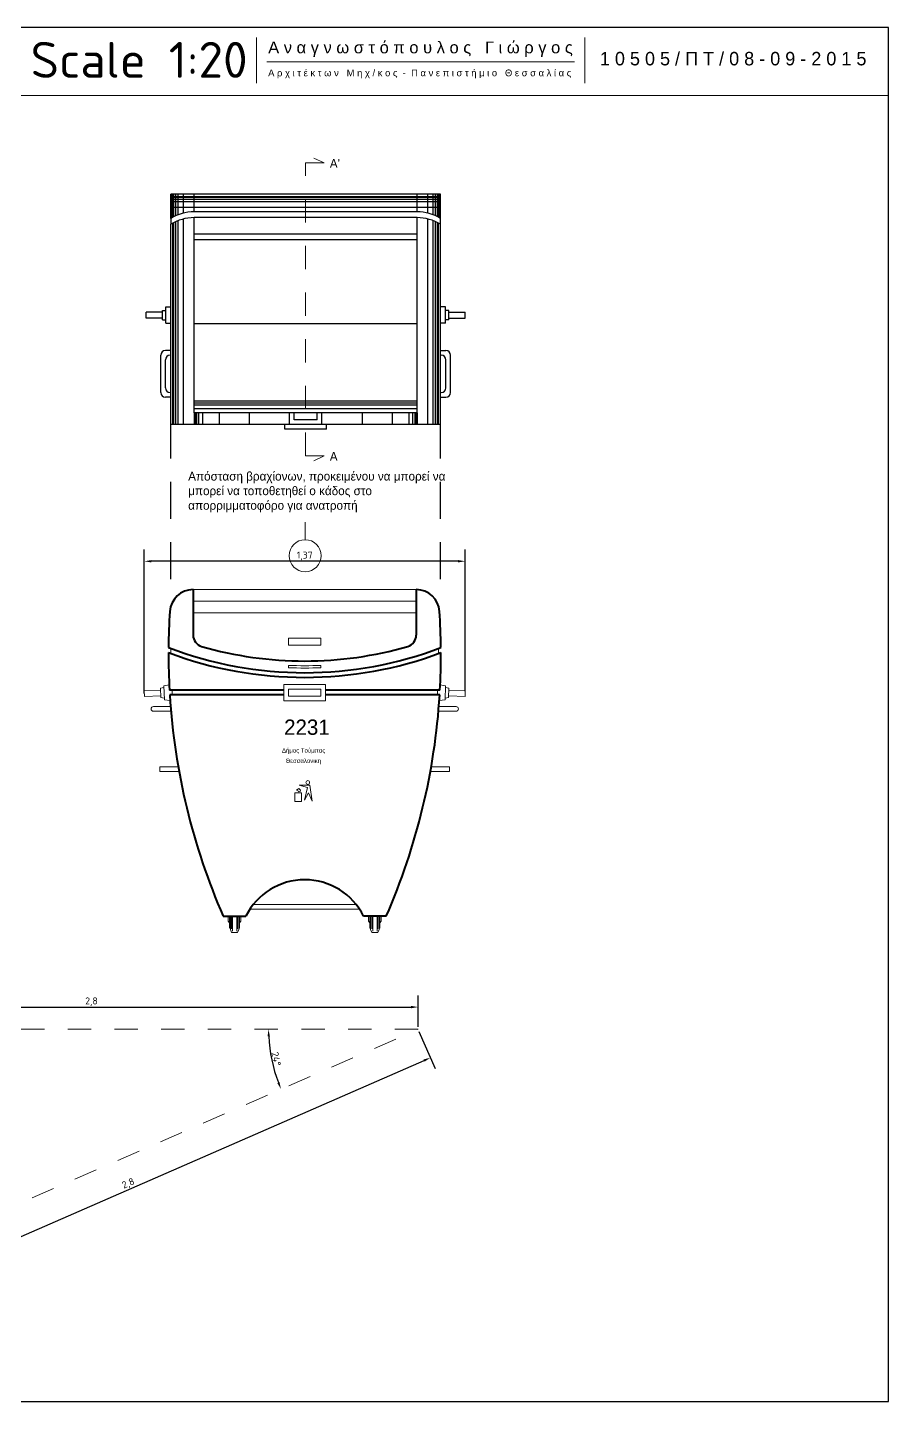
# Model space of a CAD drawing. Header units: millimetres. Extents: x 1077.9 to 1156.3, y 218.3 to 239.8.
# Drawn here: x 1152.65 to 1156.34, y 218.52 to 224.41 of the extents above; entities that cross this region are included whole.
import ezdxf

# ---------------------------------------------------------------- set-up
doc = ezdxf.new("R2010")
doc.units = ezdxf.units.MM
doc.header["$PDMODE"] = 34
doc.linetypes.add('HIDDEN2', pattern=[4.7625, 3.175, -1.5875])
doc.styles.get("Standard").update_dxf_attribs({"font": 'isocpeur.ttf'})
doc.dimstyles.new('ISO-25', dxfattribs={"dimtxt": 0.03, "dimasz": 0.03, "dimexe": 0.05, "dimexo": 0.01, "dimgap": 0.005, "dimtad": 1, "dimtxsty": 'Standard', "dimcen": 0.1, "dimadec": 0, "dimazin": 0, "dimtfac": 1, "dimtmove": 0, "dimatfit": 3, "dimfxl": 1, "dimarcsym": 0})

# ---------------------------------------------------------------- blocks, each defined once
blk = doc.blocks.new('*D98')
at = {"color": 0, "lineweight": -2, "transparency": 16777216}
for p, q in [((1153.149, 221.5513), (1153.149, 222.1681)), ((1154.4936, 222.1181), (1153.179, 222.1181)), ((1154.5236, 221.5613), (1154.5236, 222.1681))]:
    blk.add_line(p, q, dxfattribs=at)
at = {"color": 0, "transparency": 16777216}
for points in [[(1153.179, 222.1231), (1153.179, 222.1131), (1153.149, 222.1181)], [(1154.4936, 222.1231), (1154.4936, 222.1131), (1154.5236, 222.1181)]]:
    blk.add_solid(points, dxfattribs=at)
at = {"layer": 'Defpoints', "color": 0, "transparency": 16777216}
for p in [(1153.149, 222.1181), (1153.149, 221.5413), (1154.5236, 221.5513)]:
    blk.add_point(p, dxfattribs=at)
at = {"color": 0, "lineweight": 5, "transparency": 16777216, "insert": (1153.8363, 222.1411), "char_height": 0.03, "attachment_point": 5}
blk.add_mtext('1,37', dxfattribs=at)
blk = doc.blocks.new('*D101')
at = {"color": 0, "lineweight": -2, "transparency": 16777216}
for p, q in [((1151.5239, 220.1225), (1151.5239, 220.2575)), ((1154.3218, 220.1225), (1154.3218, 220.2575)), ((1151.5539, 220.2075), (1154.2918, 220.2075))]:
    blk.add_line(p, q, dxfattribs=at)
at = {"color": 0, "transparency": 16777216}
for points in [[(1151.5539, 220.2125), (1151.5539, 220.2025), (1151.5239, 220.2075)], [(1154.2918, 220.2125), (1154.2918, 220.2025), (1154.3218, 220.2075)]]:
    blk.add_solid(points, dxfattribs=at)
at = {"layer": 'Defpoints', "color": 0, "transparency": 16777216}
for p in [(1154.3218, 220.2075), (1151.5239, 220.1125), (1154.3218, 220.1125)]:
    blk.add_point(p, dxfattribs=at)
at = {"color": 0, "lineweight": 5, "transparency": 16777216, "insert": (1152.9228, 220.2305), "char_height": 0.03, "attachment_point": 5}
blk.add_mtext('2,8', dxfattribs=at)
blk = doc.blocks.new('*D102')
at = {"color": 0, "lineweight": -2, "transparency": 16777216}
for p, q in [((1154.3258, 220.1033), (1154.3951, 219.9447)), ((1151.833, 218.8794), (1154.3476, 219.9785)), ((1151.7563, 218.9801), (1151.8256, 218.8215))]:
    blk.add_line(p, q, dxfattribs=at)
at = {"color": 0, "transparency": 16777216}
for points in [[(1154.3456, 219.9831), (1154.3496, 219.974), (1154.3751, 219.9906)], [(1151.831, 218.8839), (1151.835, 218.8748), (1151.8056, 218.8673)]]:
    blk.add_solid(points, dxfattribs=at)
at = {"layer": 'Defpoints', "color": 0, "transparency": 16777216}
for p in [(1154.3218, 220.1125), (1154.3751, 219.9906), (1151.7523, 218.9892)]:
    blk.add_point(p, dxfattribs=at)
at = {"color": 0, "lineweight": 5, "transparency": 16777216, "insert": (1153.0811, 219.45), "char_height": 0.03, "attachment_point": 5, "rotation": 23.6115}
blk.add_mtext('2,8', dxfattribs=at)
blk = doc.blocks.new('*D185')
at = {"color": 0, "lineweight": -2, "transparency": 16777216}
blk.add_arc((1154.3218, 220.1125), 0.6405, 182.68398, 200.92753, dxfattribs=at)
at = {"color": 0, "transparency": 16777216}
for points in [[(1153.677, 220.0823), (1153.687, 220.0826), (1153.6813, 220.1125)], [(1153.7282, 219.8856), (1153.7189, 219.8818), (1153.7349, 219.8559)]]:
    blk.add_solid(points, dxfattribs=at)
at = {"layer": 'Defpoints', "color": 0, "transparency": 16777216}
for p in [(1151.5239, 220.1125), (1154.3218, 220.1125), (1154.3218, 220.1125), (1153.6873, 220.0248), (1151.7523, 218.9892)]:
    blk.add_point(p, dxfattribs=at)
at = {"color": 0, "lineweight": 5, "transparency": 16777216, "insert": (1153.7144, 219.9855), "char_height": 0.03, "attachment_point": 5, "rotation": 281.80575}
blk.add_mtext('24°', dxfattribs=at)

msp = doc.modelspace()

# ---------------------------------------------------------------- linework, layer by layer
at = {"color": 1, "lineweight": 5}
for p, q in [((1153.6295, 224.1667), (1153.6295, 224.363)), ((1155.0363, 224.1667), (1155.0363, 224.363)), ((1154.9922, 224.2586), (1153.6736, 224.2586)), ((1145.9972, 224.1142), (1156.3372, 224.1142)), ((1153.8384, 222.2106), (1153.8384, 222.2856)), ((1153.3584, 221.9965), (1154.3142, 221.9965)), ((1153.3584, 221.9465), (1154.3142, 221.9465)), ((1154.3142, 221.8965), (1153.3584, 221.8965)), ((1153.7672, 221.7586), (1153.7672, 221.7886)), ((1153.7672, 221.7886), (1153.9054, 221.7886)), ((1153.9054, 221.7886), (1153.9054, 221.7586)), ((1153.2627, 221.7441), (1153.2627, 221.7228)), ((1153.9054, 221.7586), (1153.7672, 221.7586)), ((1153.8391, 221.7586), (1153.8391, 221.7586)), ((1154.4098, 221.7441), (1154.4098, 221.7228)), ((1153.7672, 221.6619), (1153.7672, 221.6719)), ((1153.9054, 221.6619), (1153.9054, 221.6719)), ((1153.2557, 221.5887), (1153.2329, 221.5839)), ((1153.2329, 221.5839), (1153.235, 221.5245)), ((1154.4169, 221.5887), (1154.4397, 221.5839)), ((1154.4397, 221.5839), (1154.4376, 221.5245)), ((1153.2185, 221.5664), (1153.1486, 221.564)), ((1153.1486, 221.564), (1153.1495, 221.5385)), ((1153.2194, 221.541), (1153.1495, 221.5385)), ((1153.2332, 221.5769), (1153.2183, 221.5737)), ((1153.2183, 221.5737), (1153.2197, 221.5337)), ((1153.2348, 221.5316), (1153.2197, 221.5337)), ((1153.2596, 221.5211), (1153.235, 221.5245)), ((1153.268, 221.5453), (1153.268, 221.5652)), ((1154.4046, 221.5453), (1154.4046, 221.5652)), ((1154.4129, 221.5211), (1154.4376, 221.5245)), ((1154.4378, 221.5316), (1154.4529, 221.5337)), ((1154.4394, 221.5769), (1154.4543, 221.5737)), ((1154.4543, 221.5737), (1154.4529, 221.5337)), ((1154.4532, 221.541), (1154.5231, 221.5385)), ((1154.4541, 221.5664), (1154.524, 221.564)), ((1154.524, 221.564), (1154.5231, 221.5385)), ((1153.1881, 221.4952), (1153.2616, 221.4952)), ((1153.1881, 221.4753), (1153.2632, 221.4753)), ((1154.4845, 221.4753), (1154.4094, 221.4753)), ((1154.4845, 221.4952), (1154.411, 221.4952)), ((1154.0569, 220.6465), (1153.6157, 220.6465)), ((1153.5082, 220.5965), (1153.5082, 220.5759)), ((1153.5146, 220.5965), (1153.5146, 220.5478)), ((1153.5178, 220.5965), (1153.5178, 220.5397)), ((1153.5233, 220.5965), (1153.5233, 220.5427)), ((1153.5265, 220.5965), (1153.5265, 220.5326)), ((1153.545, 220.5965), (1153.545, 220.5326)), ((1153.5482, 220.5965), (1153.5482, 220.5427)), ((1153.5538, 220.5965), (1153.5538, 220.5397)), ((1153.5569, 220.5965), (1153.5569, 220.5478)), ((1153.5633, 220.5965), (1153.5633, 220.5759)), ((1153.6013, 220.6265), (1154.0713, 220.6265)), ((1154.1093, 220.5965), (1154.1093, 220.5759)), ((1154.1157, 220.5965), (1154.1157, 220.5478)), ((1154.1188, 220.5965), (1154.1188, 220.5397)), ((1154.1244, 220.5965), (1154.1244, 220.5427)), ((1154.1276, 220.5965), (1154.1276, 220.5326)), ((1154.146, 220.5965), (1154.146, 220.5326)), ((1154.1493, 220.5965), (1154.1493, 220.5427)), ((1154.1548, 220.5965), (1154.1548, 220.5397)), ((1154.158, 220.5965), (1154.158, 220.5478)), ((1154.1644, 220.5965), (1154.1644, 220.5759)), ((1153.5082, 220.5759), (1153.5146, 220.5684)), ((1153.5146, 220.5478), (1153.5178, 220.5441)), ((1153.5178, 220.5397), (1153.5226, 220.5265)), ((1153.5226, 220.5265), (1153.5489, 220.5265)), ((1153.5538, 220.5397), (1153.5489, 220.5265)), ((1153.5569, 220.5478), (1153.5538, 220.5441)), ((1153.5633, 220.5759), (1153.5569, 220.5684)), ((1154.1093, 220.5759), (1154.1157, 220.5684)), ((1154.1157, 220.5478), (1154.1188, 220.5441)), ((1154.1188, 220.5397), (1154.1237, 220.5265)), ((1154.1237, 220.5265), (1154.15, 220.5265)), ((1154.1548, 220.5397), (1154.15, 220.5265)), ((1154.158, 220.5478), (1154.1548, 220.5441)), ((1154.1644, 220.5759), (1154.158, 220.5684))]:
    msp.add_line(p, q, dxfattribs=at)
at = {"color": 1, "linetype": 'HIDDEN2', "lineweight": 5, "ltscale": 0.02}
for p, q in [((1153.8403, 222.5695), (1153.8403, 223.8251)), ((1153.9199, 223.8251), (1153.8403, 223.8251)), ((1153.9199, 223.8251), (1153.875, 223.8454)), ((1153.9199, 222.5695), (1153.8403, 222.5695)), ((1153.9199, 222.5695), (1153.875, 222.5491)), ((1154.3218, 220.1125), (1151.5239, 220.1125)), ((1151.7523, 218.9892), (1154.3218, 220.1125))]:
    msp.add_line(p, q, dxfattribs=at)
for p, q in [((1153.2626, 223.5876), (1153.2626, 223.6908)), ((1154.418, 223.6908), (1153.2626, 223.6908)), ((1153.2626, 223.682), (1154.418, 223.682)), ((1153.2626, 223.6782), (1154.418, 223.6782)), ((1153.2626, 223.6693), (1154.418, 223.6693)), ((1153.2626, 223.6593), (1154.418, 223.6593)), ((1153.2685, 223.5909), (1153.2685, 223.6908)), ((1153.2713, 223.5925), (1153.2713, 223.6908)), ((1153.2751, 223.5944), (1153.2751, 223.6908)), ((1153.2841, 223.5986), (1153.2841, 223.6908)), ((1153.294, 223.6027), (1153.294, 223.6908)), ((1153.3174, 223.61), (1153.3174, 223.6908)), ((1153.3624, 223.616), (1153.3624, 223.6908)), ((1154.3182, 223.616), (1154.3182, 223.6908)), ((1154.3632, 223.61), (1154.3632, 223.6908)), ((1154.3866, 223.6027), (1154.3866, 223.6908)), ((1154.3965, 223.5986), (1154.3965, 223.6908)), ((1154.4055, 223.5944), (1154.4055, 223.6908)), ((1154.4093, 223.5925), (1154.4093, 223.6908)), ((1154.4121, 223.5909), (1154.4121, 223.6908)), ((1154.418, 222.7038), (1154.418, 223.6908)), ((1153.2626, 223.636), (1154.418, 223.636)), ((1153.2626, 223.5876), (1153.2626, 223.5626)), ((1153.3624, 223.5203), (1153.3624, 223.591)), ((1154.3182, 223.5203), (1154.3182, 223.591)), ((1153.2626, 222.7038), (1153.2626, 223.5626)), ((1153.2713, 222.7038), (1153.2713, 223.5675)), ((1153.2751, 222.7038), (1153.2751, 223.5694)), ((1153.2841, 222.7038), (1153.2841, 223.5736)), ((1153.294, 222.7038), (1153.294, 223.5777)), ((1153.3174, 222.7038), (1153.3174, 223.585)), ((1154.3632, 222.7038), (1154.3632, 223.585)), ((1154.3866, 222.7038), (1154.3866, 223.5777)), ((1154.3965, 222.7038), (1154.3965, 223.5736)), ((1154.4055, 222.7038), (1154.4055, 223.5694)), ((1154.4093, 222.7038), (1154.4093, 223.5675)), ((1153.2196, 222.8409), (1153.2196, 223.0009)), ((1153.2626, 223.0209), (1153.2396, 223.0209)), ((1153.2626, 223.0009), (1153.2596, 223.0009)), ((1154.418, 223.0209), (1154.441, 223.0209)), ((1154.418, 223.0009), (1154.421, 223.0009)), ((1154.461, 222.8409), (1154.461, 223.0009)), ((1153.2396, 222.8609), (1153.2396, 222.9809)), ((1154.441, 222.8609), (1154.441, 222.9809)), ((1153.2626, 222.8209), (1153.2396, 222.8209)), ((1153.2626, 222.8409), (1153.2596, 222.8409)), ((1154.418, 222.8409), (1154.421, 222.8409)), ((1154.418, 222.8209), (1154.441, 222.8209)), ((1154.3182, 222.8038), (1153.3624, 222.8038)), ((1154.3182, 222.7955), (1153.3624, 222.7955)), ((1154.3182, 222.7866), (1153.3624, 222.7866)), ((1154.3182, 222.7714), (1153.3624, 222.7714)), ((1154.418, 222.7038), (1153.2626, 222.7038)), ((1153.3624, 222.7538), (1153.3624, 222.7038)), ((1153.367, 222.7538), (1153.367, 222.7038)), ((1153.3727, 222.7538), (1153.3727, 222.7038)), ((1153.3819, 222.7538), (1153.3819, 222.7038)), ((1153.3986, 222.7538), (1153.3986, 222.7038)), ((1153.4694, 222.7538), (1153.4694, 222.7038)), ((1153.5982, 222.7538), (1153.5982, 222.7038)), ((1153.7513, 222.6838), (1153.7513, 222.7038)), ((1153.7712, 222.7038), (1153.7712, 222.7538)), ((1153.7912, 222.7238), (1153.7912, 222.7538)), ((1153.8894, 222.7238), (1153.7912, 222.7238)), ((1153.8894, 222.7238), (1153.8894, 222.7538)), ((1153.9094, 222.7038), (1153.9094, 222.7538)), ((1153.9293, 222.6838), (1153.9293, 222.7038)), ((1154.0824, 222.7538), (1154.0824, 222.7038)), ((1154.2112, 222.7538), (1154.2112, 222.7038)), ((1154.282, 222.7538), (1154.282, 222.7038)), ((1154.2986, 222.7538), (1154.2986, 222.7038)), ((1154.3079, 222.7538), (1154.3079, 222.7038)), ((1154.3136, 222.7538), (1154.3136, 222.7038)), ((1154.3182, 222.7538), (1154.3182, 222.7038)), ((1153.9293, 222.6838), (1153.7513, 222.6838))]:
    msp.add_line(p, q)
at = {"color": 1}
for p, q in [((1154.3182, 223.616), (1153.3624, 223.616)), ((1154.3182, 223.591), (1153.3624, 223.591)), ((1154.3182, 223.5203), (1153.3624, 223.5203)), ((1153.3624, 222.7538), (1153.3624, 223.5203)), ((1154.3182, 223.4953), (1153.3624, 223.4953)), ((1154.3182, 222.7538), (1154.3182, 223.5203)), ((1153.3624, 223.137), (1154.3182, 223.137)), ((1154.3182, 222.7538), (1153.3624, 222.7538))]:
    msp.add_line(p, q, dxfattribs=at)
at = {"color": 0}
for p, q in [((1153.2267, 223.1853), (1153.157, 223.1853)), ((1153.157, 223.1603), (1153.157, 223.1853)), ((1153.2267, 223.1528), (1153.2267, 223.1928)), ((1153.2267, 223.1928), (1153.2413, 223.1928)), ((1153.2413, 223.1378), (1153.2413, 223.2078)), ((1153.2413, 223.2078), (1153.2626, 223.2078)), ((1153.2626, 223.1378), (1153.2626, 223.2078)), ((1154.418, 223.1378), (1154.418, 223.2078)), ((1154.4392, 223.2078), (1154.418, 223.2078)), ((1154.4392, 223.1378), (1154.4392, 223.2078)), ((1154.4539, 223.1928), (1154.4392, 223.1928)), ((1154.4539, 223.1528), (1154.4539, 223.1928)), ((1154.4539, 223.1853), (1154.5236, 223.1853)), ((1154.5236, 223.1603), (1154.5236, 223.1853)), ((1153.2267, 223.1603), (1153.157, 223.1603)), ((1153.2267, 223.1528), (1153.2413, 223.1528)), ((1153.2413, 223.1378), (1153.2626, 223.1378)), ((1154.4392, 223.1378), (1154.418, 223.1378)), ((1154.4539, 223.1528), (1154.4392, 223.1528)), ((1154.4539, 223.1603), (1154.5236, 223.1603))]:
    msp.add_line(p, q, dxfattribs=at)
at = {"color": 1, "linetype": 'HIDDEN2', "ltscale": 0.05}
for p, q in [((1153.2626, 222.0409), (1153.2626, 222.7038)), ((1154.418, 222.0409), (1154.418, 222.7038))]:
    msp.add_line(p, q, dxfattribs=at)
at = {"color": 4, "lineweight": 40}
for p, q in [((1153.3584, 221.9965), (1153.3584, 221.8012)), ((1154.3142, 221.9965), (1154.3142, 221.8012)), ((1153.7473, 221.5652), (1153.2569, 221.5652)), ((1153.7473, 221.5453), (1153.258, 221.5453)), ((1154.4157, 221.5652), (1153.9253, 221.5652)), ((1154.4146, 221.5453), (1153.9253, 221.5453)), ((1153.4874, 220.5965), (1153.5841, 220.5965)), ((1154.1852, 220.5965), (1154.0884, 220.5965))]:
    msp.add_line(p, q, dxfattribs=at)
msp.add_lwpolyline([(1145.9972, 218.5172), (1156.3372, 218.5172), (1156.3372, 224.4056), (1145.9972, 224.4056)], close=True)
at = {"color": 1, "lineweight": 5}
for points in [[(1153.9253, 221.5453), (1153.9253, 221.5901), (1153.7473, 221.5901), (1153.7473, 221.5453)], [(1153.7473, 221.5453), (1153.7473, 221.5204), (1153.9253, 221.5204), (1153.9253, 221.5453)], [(1153.2943, 221.2378), (1153.2155, 221.2378), (1153.2155, 221.2178), (1153.2979, 221.2178)], [(1154.3783, 221.2378), (1154.457, 221.2378), (1154.457, 221.2178), (1154.3747, 221.2178)], [(1153.8009, 221.1372), (1153.8108, 221.1448), (1153.8186, 221.1373), (1153.8171, 221.1317), (1153.81, 221.1299), (1153.8062, 221.1352), (1153.8009, 221.1372)], [(1153.8576, 221.1582), (1153.8122, 221.1582), (1153.8485, 221.149), (1153.8354, 221.0946), (1153.853, 221.1253), (1153.8687, 221.0895), (1153.8576, 221.1582)]]:
    msp.add_lwpolyline(points, dxfattribs=at)
for points in [[(1153.7672, 221.5402), (1153.9054, 221.5402), (1153.9054, 221.5702), (1153.7672, 221.5702)], [(1153.7941, 221.1263), (1153.8221, 221.1263), (1153.8221, 221.0892), (1153.7941, 221.0892)]]:
    msp.add_lwpolyline(points, close=True, dxfattribs=at)
for centre, radius in [((1153.8384, 222.142), 0.0686), ((1153.8493, 221.17), 0.00798)]:
    msp.add_circle(centre, radius, dxfattribs=at)
at = {"color": 1}
for centre, start, end in [((1153.3665, 223.412), 91.1481, 120.60733), ((1153.3665, 223.387), 91.1481, 120.60733), ((1154.3141, 223.412), 59.39267, 88.8519), ((1154.3141, 223.387), 59.39267, 88.8519)]:
    msp.add_arc(centre, 0.204, start, end, dxfattribs=at)
for centre, start, end in [((1153.2396, 223.0009), 90, 180), ((1153.2596, 222.9809), 90, 180), ((1154.421, 222.9809), 0, 90), ((1154.441, 223.0009), 0, 90), ((1153.2396, 222.8409), 180, 270), ((1153.2596, 222.8609), 180, 270), ((1154.421, 222.8609), 270, 0), ((1154.441, 222.8409), 270, 0)]:
    msp.add_arc(centre, 0.02, start, end)
at = {"color": 4, "lineweight": 40}
for centre, radius, start, end in [((1153.3584, 221.8965), 0.1, 90, 176.25158), ((1154.3142, 221.8965), 0.1, 3.74842, 90), ((1156.0569, 221.7197), 2.8043, 176.25158, 179.42313), ((1151.6157, 221.7197), 2.8043, 0.57687, 3.74842), ((1153.4084, 221.8012), 0.05, 180, 253.84405), ((1154.2642, 221.8012), 0.05, 286.15595, 0), ((1156.0569, 221.7197), 2.8043, 179.85906, 183.1577), ((1153.8363, 223.2783), 1.6578, 249.38569, 290.61431), ((1153.8363, 223.2783), 1.6378, 249.12728, 290.87272), ((1153.8363, 223.2783), 1.5878, 253.84405, 286.15595), ((1151.6157, 221.7197), 2.8043, 356.8423, 0.14094), ((1156.0569, 221.7197), 2.8043, 183.5649, 203.6115), ((1151.6157, 221.7197), 2.8043, 336.3885, 356.4351), ((1153.8363, 220.4723), 0.2811, 26.22443, 153.77557)]:
    msp.add_arc(centre, radius, start, end, dxfattribs=at)
at = {"color": 1, "lineweight": 5}
for centre, radius, start, end in [((1153.8363, 223.2783), 1.6078, 267.53656, 272.46344), ((1153.8363, 223.2783), 1.6178, 267.5518, 272.4482), ((1153.1881, 221.4852), 0.00998, 90, 270), ((1154.4845, 221.4852), 0.00998, 270, 90)]:
    msp.add_arc(centre, radius, start, end, dxfattribs=at)

# ---------------------------------------------------------------- texts
at = {"color": 1, "lineweight": 5, "attachment_point": 1}
for s, insert, char_height, width in [('Scale 1:20', (1152.6621, 224.3439), 0.154, 6.728874), ('{\\fArial|b0|i0|c0|p34;Α ν α γ ν ω σ τ ό π ο υ λ ο ς   Γ ι ώ ρ γ ο ς}', (1153.6798, 224.3455), 0.050558, 1.687403), ('{\\fCentury Gothic|b0|i0|c0|p34;1 0 5 0 5 / Π Τ / 0 8 - 0 9 - 2 0 1 5}', (1155.1007, 224.301), 0.05775, 2.523328), ('{\\fArial|b0|i0|c0|p34;A ρ χ ι τ έ κ τ ω ν   Μ η χ / κ ο ς  -  Π α ν ε π ι σ τ ή μ ι ο   Θ ε σ σ α λ ί α ς}', (1153.6797, 224.2255), 0.0288806, 1.504162), ("{\\fCentury Gothic|b0|i0|c0|p34;A'}", (1153.9438, 223.8417), 0.0375, 1.117555), ('{\\fCentury Gothic|b0|i0|c0|p34;A}', (1153.9438, 222.5861), 0.0375, 1.117555), ('{\\fCentury Gothic|b0|i0|c161|p34;Απόσταση βραχίονων, προκειμένου να μπορεί να μπορεί να τοποθετηθεί ο κάδος στο απορριμματοφόρο για ανατροπή}', (1153.3371, 222.5014), 0.0375, 1.117555), ('{\\fCentury Gothic|b0|i0|c161|p34;2231}', (1153.7481, 221.4399), 0.065625, 0.009299), ('{\\fCentury Gothic|b0|i0|c161|p34;Δήμος Τούμπας}', (1153.7389, 221.317), 0.01875, 0.357183), ('{\\fCentury Gothic|b0|i0|c161|p34;Θεσσαλονικη}', (1153.7542, 221.2726), 0.01875, 0.002657)]:
    msp.add_mtext(s, dxfattribs=dict(at, insert=insert, char_height=char_height, width=width))

# ---------------------------------------------------------------- dimensions: what is measured, and where the dimension line sits
at = {"color": 1, "lineweight": 5}
for base, p1, p2, picture, middle in [((1153.149, 222.1181), (1154.5236, 221.5513), (1153.149, 221.5413), '*D98', (1153.8363, 222.1411)), ((1154.3218, 220.2075), (1151.5239, 220.1125), (1154.3218, 220.1125), '*D101', (1152.9228, 220.2305))]:
    dim = msp.add_linear_dim(base=base, p1=p1, p2=p2, dimstyle='ISO-25', dxfattribs=at)
    dim.commit()
    dim.dimension.update_dxf_attribs({"geometry": picture, "text_midpoint": middle})
dim = msp.add_angular_dim_2l(base=(1153.6873, 220.0248), line1=((1151.7523, 218.9892), (1154.3218, 220.1125)), line2=((1154.3218, 220.1125), (1151.5239, 220.1125)), dimstyle='ISO-25', dxfattribs=at)
dim.commit()
dim.dimension.update_dxf_attribs({"geometry": '*D185', "text_midpoint": (1153.7144, 219.9855)})
dim = msp.add_aligned_dim(p1=(1151.7523, 218.9892), p2=(1154.3218, 220.1125), distance=-0.133, dimstyle='ISO-25', dxfattribs=at)
dim.commit()
dim.dimension.update_dxf_attribs({"geometry": '*D102', "text_midpoint": (1153.0811, 219.45)})

doc.saveas('drawing.dxf')
